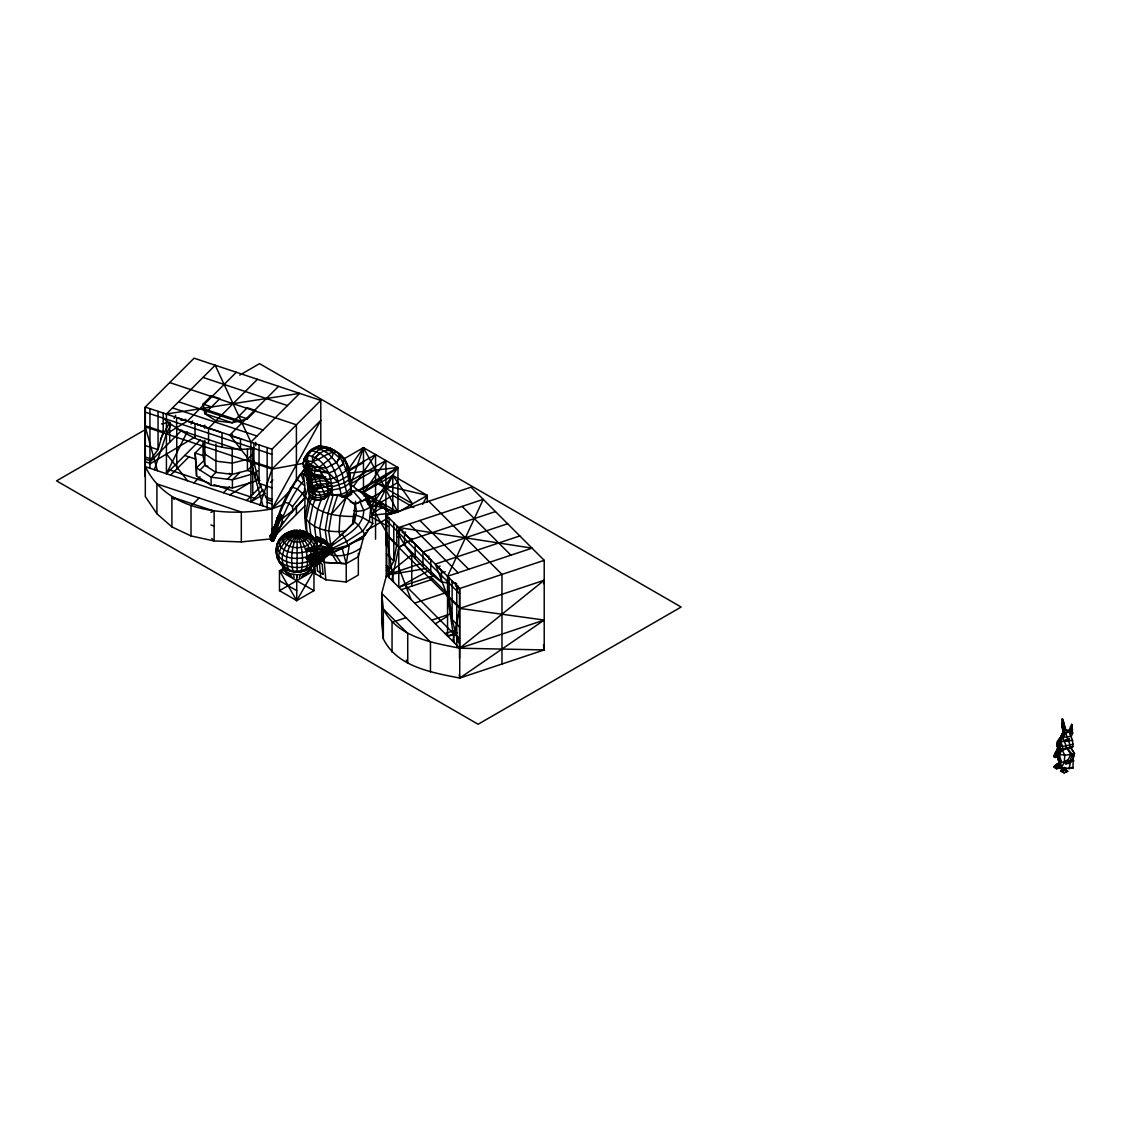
<?xml version="1.0" encoding="UTF-8"?>
<svg xmlns="http://www.w3.org/2000/svg" width="1131" height="1131" viewBox="0 0 1131 1131"><rect width="100%" height="100%" fill="white"/><g stroke="black" fill="none" stroke-linecap="round" stroke-linejoin="round"><path stroke-width="1.5" d="M311.972 474.85L308.169 488.154L309.343 491.321L315.577 494.926L320.497 495.265L328.273 492.862L331.92 494.968L341.18 494.431L346.807 492.027L350.766 488.125L346.553 470.185L347.655 465.322C342.735 453.842 331.284 446.18 318.801 446.038C312.085 447.763 307.264 452.796 304.168 458.776C316.185 467.796 325.205 449.898 337.773 452.541C350.44 460.769 350.285 477.197 351.373 490.501L353.126 491.335L358.343 490.387L397.956 467.513L397.956 512.315L372.099 515.298M333.574 543.516L329.375 545.863L323.31 539.36L323.763 541.989L321.43 543.474L316.044 539.43L316.058 537.692L317.048 536.857L323.664 539.515L329.375 545.863L331.369 546.485L333.249 552.508C325.714 553.95 321.458 564.836 314.658 565.33L319.154 557.371L310.629 563.422L309.427 562.673L309.583 561.358L316.821 554.628L307.42 559.195L306.133 558.092L306.741 556.424L316.086 551.575L317.853 553.681C319.295 560.297 327.608 559.251 315.181 564.298L318.037 560.806M321.063 543.318L319.705 545.736L306.713 548.493L305.837 549.977L316.468 548.252L320.115 545.92L321.43 543.474L316.595 539.657L317.048 536.857L318.065 537.706C323.367 540.166 331.298 543.403 332.556 549.624L347.797 545.382L365.242 535.034L372.763 523.526L371.067 505.274L365.511 498.828M279.371 516.429L279.979 514.916L278.749 515.99L278.707 521.999L272.995 531.697L273.9 532.319L276.925 527.979L282.185 515.623L279.046 515.185L278.353 517.008L280.46 519.878L279.046 515.185L282.185 515.623L282.114 523.54L273.137 541.367L271.581 539.402C268.613 540.081 274.239 541.48 273.561 536.447M309.682 478.54L306.826 476.618L306.968 467.018L305.2 471.881L307.151 480.661L306.741 474.553L309.64 470.567M306.133 558.092L308.509 559.265L306.741 556.424L307.971 559.421L317.246 554.798L310.007 561.542L309.979 562.899C316.256 563.719 322.208 553.384 329.418 553.045L331.454 553.356L347.104 546.259L365.242 535.034L358.612 525.35L354.484 521.999L341.449 534.963L354.484 521.999L356.519 511.368L355.134 503.041M332.585 485.736L321.685 487.645L317.726 486.019L313.881 475.953L315.719 467.046M1059.252 739.01L1061.33 736.945L1057.527 741.229L1057.117 745.923L1059.832 748.807L1062.263 750.206L1069.629 747.591L1070.11 745.287L1065.84 733.524L1063.522 732.195L1061.048 736.437L1062.758 737.426L1071.354 736.253L1072.655 733.227L1071.637 724.151L1068.951 731.29L1072.527 740.437L1072.923 746.517L1062.631 749.104L1058.559 748.27L1057.117 745.923L1057.527 741.229L1061.118 737.115L1063.168 731.531L1061.868 727.007L1062.122 719.019L1062.886 719.104L1065.558 729.325L1062.165 733.878L1058.998 741.158L1057.273 746.22L1058.559 749.33M350.78 482.626L351.373 490.501L347.132 494.233L341.718 496.749L338.989 495.731M330.86 545.623L328.683 531.089L331.454 514.181L337.632 495.222L331.92 494.968C333.108 478.738 326.124 458.225 307.929 455.425L305.752 456.231C308.353 466.396 318.617 472.829 328.753 472.97L334.847 470.609L343.584 463.809L343.372 458.168L337.773 452.541L346.553 470.185C340.77 475.161 333.461 479.487 325.643 479.332L321.317 476.844L314.149 477.169L317.274 476.716M332.415 488.352C325.799 491.971 316.652 493.936 310.163 489.143L308.919 486.104L312.453 493.116L312.877 498.7L315.563 500.425L324.13 498.87L332.274 491.094M296.732 577.884L296.887 574.788C302.316 574.647 310.092 572.965 311.067 566.603L308.226 570.052M457.942 589.124L458.112 585.999M1073.489 754.547L1072.923 768.105L1061.076 768.43L1060.115 764.174L1061.062 760.852L1059.309 754.419L1062.631 749.104L1058.559 748.27L1058.828 745.527L1061.91 736.931L1067.254 730.301M312.283 496.933L309.767 502.97L306.218 519.44L306.897 533.153C302.345 514.096 307.293 493.95 303.264 474.539L305.61 472.39M353.084 522.663L353.635 514.379L362.895 517.63L372.763 523.526M310.106 463.809L309.498 478.215L312.439 479.912L319.253 478.526L326.435 478.625L326.661 487.023L328.244 490.359L326.817 496.919L322.349 499.45L315.563 500.425L310.53 497.343L308.325 490.274L308.919 486.104M1058.135 748.552L1057.315 750.885L1057.838 758.745L1061.034 768.401L1064.257 762.45L1064.78 755.197L1062.263 750.206L1059.874 748.566L1059.478 749.853L1057.626 748.793L1058.079 747.492M308.678 486.754L308.791 485.171M352.801 524.402L355.516 501.16M368.155 502.871L368.55 498.234L358.343 490.387M315.266 547.347L316.949 549.468L317.825 554.642L308.509 559.265L306.685 558.318L307.307 556.65L316.51 551.758L315.818 550.444L308.381 551.221M316.595 539.657L317.599 537.084L316.609 537.918L316.595 539.657L318.065 537.706L316.058 537.692M281.322 517.744C275.794 511.495 277.024 527.272 271.864 529.506L272.995 531.697L276.233 527.513L276.925 527.979L272.232 541.254L270.394 539.261L272.317 540.561M311.93 561.117C312.156 566.56 307.66 570.759 302.472 571.466L310.191 567.677L316.256 559.887M310.417 475.218L308.622 480.76L310.417 475.218L309.102 470.963L310.078 478.201L307.25 482.456L307.674 486.189L318.999 491.914L320.964 497.583L320.257 500.043L315.224 500.058L310.53 497.343L309.908 494.063M331.326 483.446L316.977 484.337L313.259 485.92L310.163 485.948L307.434 484.379L310.247 476.731L310.078 473.748L306.501 466.58L307.929 455.425L311.492 450.746L316.454 448.229L329.432 447.735L332.076 449.332L326.067 447.72M345.648 531.118C331.298 532.857 313.697 530.34 305.045 517.447L309.442 494.261M315.266 558.601L313.075 565.033C276.388 590.311 258.377 528.813 300.959 530.58L299.814 530.326C292.151 541.806 289.861 558.389 293.183 571.735L297.1 572.286L304.663 570.872L307.363 565.797L307.448 558.417M1060.072 764.16L1058.305 759.269L1058.658 754.052L1059.874 748.566L1062.631 749.104L1062.617 746.517L1060.737 742.162L1058.998 741.158L1057.132 743.336L1059.903 746.149L1062.617 746.517L1073.39 744.198M1060.935 736.733L1060.397 738.062L1060.92 736.677M333.249 552.508L333.15 549.836L317.825 554.642M277.364 543.53L275.907 551.051L277.279 558.601C280.502 564.341 284.687 570.293 291.727 571.466C271.468 564.708 287.571 535.472 302.33 530.934C309.866 532.447 316.143 539.077 317.542 546.584L314.757 539.699L309.993 534.581L302.33 530.934M396.769 525.802L396.769 544.478L393.786 561.061L389.121 570.081L386.378 567.338M1058.149 746.064L1053.993 756.992L1055.506 757.445L1057.952 750.631M320.412 560.17L324.3 562.418L346.227 563.69L358.343 556.692L364.168 534.807M1072.923 746.517L1071.128 748.157L1074.45 753.529L1072.202 760.513L1069.163 763.354L1065.755 763.793L1064.978 761.106L1068.003 760.032L1070.831 754.49L1067.551 749.047L1071.128 748.157L1074.45 753.529L1072.937 758.83L1070.52 761.856L1069.106 768.868L1071.679 767.383L1072.923 768.105M1062.165 734.457L1061.755 735.404L1063.168 731.531L1065.558 729.325L1068.951 731.29C1063.324 734.627 1059.888 741.3 1059.987 747.775L1058.559 748.27M276.233 527.513L276.247 531.202L272.175 538.837L270.295 537.211L273.151 531.061M276.049 528.389L271.256 538.229L270.62 535.712L270.026 536.165L272.175 538.837L276.742 528.87L274.847 527.965M275.71 524.431C281.039 504.369 290.738 485.058 304.493 469.393C291.515 485.779 282.552 505.373 275.611 524.685M391.807 580.288L398.776 547.432L410.977 539.713L495.449 511.565M452.768 641.249L459.737 608.393L386.59 535.246L393.546 582.027M543.502 583.624L544.209 580.245L459.737 608.393L544.209 620.057L459.737 678.077C431.985 672.464 397.235 667.092 383.338 638.874L381.713 623.181L381.713 593.323L386.59 575.057L386.59 515.326L471.062 487.178L544.209 560.326L544.209 649.929L459.737 678.077L459.243 674.74M280.177 513.714L277.364 517.63L276.388 522.423M306.812 469.676L305.667 474.907L310.912 477.918M324.173 540.434L320.115 545.92L307.279 548.719L306.388 550.203L307.448 551.603L308.254 550.514L306.713 548.493L306.897 551.377L328.386 548.846C340.685 536.985 363.15 530.114 363.8 510.505L359.686 501.075M279.979 514.916L277.887 516.853L275.201 526.396L274.918 525.194L278.707 521.999L280.714 517.348M1074.45 753.529L1072.372 754.278L1069.163 763.354L1072.202 760.513L1065.755 761.983L1064.978 761.106M288.419 575.114L283.188 568.723L283.188 564.482M315.549 559.718L314.913 562.475L310.191 567.677L307.674 568.681M276.798 525.067L277.208 526.763L273.9 532.319L277.491 525.533L275.582 524.657L271.864 529.506L273.886 531.528M313.301 497.88L315.563 500.425L315.577 494.926L314.262 491.504L315.012 488.719L321.685 487.645L325.049 494.501L324.13 498.87L322.349 499.45M381.713 623.181L383.041 618.205M272.514 528.94L272.967 530.92L272.062 530.651L272.514 528.94L274.55 529.916L273.9 532.319M272.995 531.697L275.582 524.657M333.348 494.12L328.004 513.502L325.219 530.411L327.184 543.375M274.989 533.775L272.232 540.745L271.878 539.869L273.476 541.07C285.422 514.916 263.17 558.332 276.374 532.673M279.046 515.185L278.353 517.008L281.096 516.104L280.135 518.691L277.887 516.853L274.692 526.834M163.189 413.084L163.189 431.759L158.043 449.601L149.942 460.6L145.192 459.016M275.116 526.184L276.36 521.914M312.905 465.421L311.732 469.407L312.142 476.024M307.674 486.189L308.268 484.181L307.25 482.456L310.247 476.731M339.95 536.546L339.046 531.513L340.007 515.906L347.132 494.233L342.142 473.832L339.328 467.541L336.614 462.522L328.287 453.588L319.705 448.625L312.651 448.682L306.939 454.492L304.168 458.776L303.221 462.89L303.433 466.523L304.819 468.488L309.583 471.288M1060.68 737.101L1058.998 741.158M309.102 485.213L305.526 495.986C313.697 513.7 336.26 516.4 353.48 516.485M315.167 448.597L318.801 446.038L324.526 447.551L333.504 452.725L332.005 457.207L319.041 467.4L310.926 465.873L306.84 463.809L304.168 458.776L304.748 460.84L303.221 462.89L305.2 471.881L309.88 474.582M154.367 469.704L166.427 433.908L171.035 424.606M259.96 504.907L272.02 469.096L320.794 420.336L272.02 508.922C227.048 516.768 168.18 513.205 145.319 466.693L272.02 508.922L283.4 504.511M350.85 484.068L363.475 447.607L397.956 467.513L370.134 507.678M348.772 473.154L350.356 477.466L349.96 482.753L345.506 486.358L339.625 488.62L331.906 490.048L321.388 484.732L309.668 487.334L313.881 475.953L322.052 475.557L319.041 467.4L312.919 461.391L312.156 456.161L319.705 448.625L324.526 447.551M321.289 499.365L317.896 508.837L314.432 525.646L316.016 537.875M270.62 535.712L271.709 536.108L271.087 537.776L270.026 536.165L273.363 530.015M272.006 538.384L272.613 536.716L271.709 536.108M308.551 500.962L310.262 496.325M1060.807 771.257L1064.384 767.482L1067.735 771.271L1064.271 772.812L1060.807 771.257L1064.384 767.482M290.243 488.705L292.364 487.093L297.51 489.101L302.67 493.554L304.819 497.852L292.83 510.449L282.283 518.662L281.591 515.213L280.191 515.482L279.216 518.069L279.852 519.468M281.096 516.104L280.135 518.691L282.185 515.623M315.125 499.45L312.721 505.84L309.272 522.663L311.067 536.631L320.13 541.862M330.28 492.649L323.056 511.82L319.606 528.629L320.964 539.105M310.163 489.143L309.003 493.964L315.28 497.598L320.964 497.583L327.665 494.53L337.632 495.222M309.413 487.489L308.325 490.274L309.385 492.805M316.044 539.43L317.048 536.857M371.067 505.274L369.385 520.967L363.079 530.75L346.637 541.452L332.472 548.365L317.359 539.529L318.065 537.706M304.819 468.488L306.671 463.922M299.22 577.701L300.549 574.506M1059.846 748.581L1061.048 749.5L1059.04 754.278L1059.507 761.502L1061.034 768.401L1061.896 767.907M282.283 518.662C287.712 505.331 294.117 491.66 303.645 480.845L300.931 474.2L305.992 473.097M1069.346 732.096L1072.4 724.943M1070.364 734.189L1072.527 729.099L1070.35 726.837M275.596 532.305L276.614 532.998L273.137 541.367M274.14 533.804L271.101 540.448L270.804 539.02L271.539 540.774L271.694 539.416L272.387 539.883M310.926 465.873C313.937 456.217 323.042 448.244 333.603 450.138L335.667 451.41M1061.161 736.733L1059.973 739.377L1061.048 736.437L1062.758 737.426L1066.279 746.276L1065.897 748.651L1062.263 750.206M1061.048 749.5L1058.927 754.193L1059.464 761.488L1064.257 762.45M456.175 634.604L447.551 636.032L447.551 576.301L483.248 499.365L398.776 527.527L398.776 587.258L433.753 575.594M280.191 515.482L279.216 518.069L281.591 515.213M174.117 418.399L175.644 415.303M265.46 493.187L250.898 501.881L250.898 442.15L215.201 365.228L166.427 413.988L166.427 473.719L187.166 431.872M191.012 424.111L192.553 421.015M299.885 572.088L301.016 571.735C304.338 558.389 302.048 541.806 294.385 530.326L293.254 530.58L297.1 530.114L297.1 572.286M312.439 487.235L311.364 487.037L315.012 488.719L312.439 487.235L311.718 488.634L312.453 493.116L314.262 491.504M371.194 517.291L392.782 475.472L427.278 495.392L427.278 502.023M422.641 504.341L427.278 495.392L378.136 483.941L412.617 503.846L392.782 475.472L363.475 492.395L358.626 490.995M276.487 530.029L272.401 537.776L270.026 536.165M279.399 540.689C281.534 535.444 286.751 532.574 291.869 530.934C299.658 534.143 306.063 540.901 309.427 548.662M363.843 535.712L365.497 532.644M160.446 439.196L169.707 422.386L161.577 423.885M270.295 537.211L271.977 534.171M276.685 531.853L292.83 510.449L292.448 506.674L288.843 503.309L284.842 502.447L282.934 505.034M283.796 568.271L279.484 570.759L279.484 590.665L296.732 600.618L313.966 570.759L309.668 568.271M271.864 529.506L274.225 531.118L277.491 525.533M314.658 565.33L320.851 558.445L329.418 553.045L328.386 548.846L317.302 552.479L306.685 558.318L308.537 558.403L317.853 553.681L332.472 548.365M277.448 530.057L279.244 527.145M281.054 524.233L282.863 521.306M275.469 531.556L275.554 530.722M274.225 531.118L277.208 526.763M364.182 495.717L368.55 498.234L354.71 504.242L346.143 497.428L341.718 496.749C337.519 478.795 333.391 454.323 311.492 450.746L308.636 452.018L306.939 454.492L308.028 455.114M348.15 469.718L363.475 447.607L397.956 512.315L367.787 503.592M353.48 486.429L375.549 454.549L375.549 539.19M362.881 493.766L385.897 460.529L385.897 545.156M305.257 489.893L292.448 506.674M301.525 577.149L303.97 573.686M316.92 558.601C308.678 570.024 289.734 569.826 279.329 561.457C273.886 541.608 307.985 518.889 316.836 543.53M1067.622 738.797L1063.833 741.597L1068.032 740.819L1069.558 738.727L1060.737 742.162M343.838 458.041L349.465 471.033L348.207 475.826L337.604 481.778L328.753 472.97L319.041 467.4L326.124 467.994L336.614 462.522L339.781 458.168L333.504 452.725M272.062 530.651L274.154 527.824M319.988 557.922L315.21 565.557L316.524 565.656L315.181 564.298L316.27 565.684L321.883 559.859L319.154 557.371L322.194 559.817M310.884 478.95L306.826 476.618L309.922 472.744M333.15 549.836L318.334 555.844L309.427 562.673M291.544 512.725L304.819 497.852M448.682 595.401L449.205 594.793L449.332 596.306M331.454 514.181L346.143 497.428L353.126 491.335M303.518 576.259L306.911 572.385M307.151 572.512L310.587 568.723M287.967 533.295L291.869 530.934M329.375 545.863L342.156 534.086L346.637 541.452L347.797 545.382L347.104 546.259C335.539 549.977 324.229 555.731 316.312 565.231L315.21 565.557M305.045 575.114L309.159 570.688M1055.28 752.921L1056.665 751.535L1055.322 755.367L1055.28 752.921L1057.344 753.868M203.085 404.092L211.398 395.779L219.866 398.607L204.824 413.649L215.95 420.789L232.223 422.782L247.435 418.88L255.747 410.553L247.279 407.74L232.223 422.782L204.824 413.649L203.085 404.092L211.554 406.92M236.322 372.269L187.548 421.029L166.427 433.908M150.197 461.816L181.893 430.105M208.669 428.069L257.444 379.309M166.427 473.719L200.569 439.591M170.654 475.133L188.948 456.839M203.424 444.681L195.097 453.008L196.54 476.024L211.101 485.369L232.406 487.984L255.408 481.269L258.971 477.706M203.948 460.444L196.54 467.852L196.54 476.024M278.551 386.35L229.791 435.11L250.898 462.056L262.972 505.91M199.975 470.058L204.824 465.223L204.824 440.312M193.882 482.88L199.989 476.787M250.898 442.15L299.673 393.376L166.427 413.988M199.113 497.965L191.012 506.08L191.012 535.938L214.141 540.971L241.313 541.905L270.323 538.964M227.388 479.205L232.223 474.356L247.435 470.454L254.56 463.314M253.372 453.291L247.435 459.243L232.223 463.145L215.95 461.151L204.824 454.012L203.085 444.455M239.829 472.405L232.406 479.813L232.406 487.984M223.457 492.734L229.551 486.641M272.02 533.521L272.02 449.191L320.794 400.416L194.08 358.188L145.319 406.962L145.319 496.551L156.912 513.771L171.898 526.89L191.012 535.938M257.783 470.736L255.408 473.111L232.406 479.813L211.101 477.197L196.54 467.852L195.097 453.008L203.085 455.666L204.824 465.223L215.95 472.362L232.223 474.356L232.223 447.735M246.685 500.482L261.318 485.849M250.898 501.881L263.099 489.695M270.408 482.372L272.854 479.94M272.02 508.922L290.314 490.628M274.465 536.348L304.946 505.868M1065.897 768.161L1062.546 772.035L1061.783 770.48L1064.271 772.812L1063.041 772.261M341.039 496.113L346.143 497.428L353.211 491.278L362.146 501.542M315.309 457.56L319.606 453.319M1057.937 763.581L1053.852 766.79L1056.538 768.797L1060.539 767.793L1057.937 763.581L1055.251 765.475M1059.832 748.807L1057.315 750.885L1059.309 754.419L1064.78 755.197L1072.372 754.278L1067.551 749.047M412.476 554.232L386.59 575.057L459.737 648.219L544.209 649.929L543.46 644.91M430.459 671.913L430.459 642.055L381.713 593.323L383.338 609.015C397.235 637.22 431.985 642.592 459.737 648.219L544.209 580.245M337.547 459.964L339.781 458.168M306.275 476.278L303.264 474.539L305.865 472.532M314.8 552.494L311.548 554.925L310.021 549.892M310.134 555.561C299.517 560.41 280.29 560.001 276.671 546.584L279.442 539.699C288.787 529.944 307.095 532.432 315.379 542.442L312.934 547.715C308.325 539.162 299.291 533.026 289.706 531.895C277.222 543.474 313.315 546.839 306.162 533.139C293.254 532.037 277.533 539.996 276.628 554.218C285.139 566.023 304.706 565.825 315.464 557.173M304.706 570.476L306.416 569.19M312.778 560.029L309.583 561.358L311.421 563.507L309.979 562.899L328.753 552.154L333.391 551.377L341.308 563.464M366.062 496.877L363.475 492.395L397.956 467.513L348.306 473.239M309.583 561.358C308.876 567.493 326.067 556.608 316.92 555.067M1055.506 757.445L1057.739 755.89M339.908 466.325L343.584 463.809M435.35 623.831L447.551 616.112M229.791 494.841L250.898 481.976M149.688 464.078L194.815 437.132M250.898 462.056L253.811 460.317M1059.111 764.443L1055.195 767.793L1054.601 766.139L1056.594 764.386L1059.266 768.458L1057.768 767.341M145.079 429.752L56.55 480.859L478.116 724.25L681.131 607.036L259.565 363.659L239.73 375.11M343.668 459.03L363.475 447.607L363.475 492.395L391.453 514.252M349.649 469.506L375.549 454.549M349.111 470.835L363.475 462.537M328.273 492.862L332.09 490.656M349.323 481.636L385.897 460.529M349.677 484.506L375.549 469.577M346.143 497.428L351.798 494.162M358.598 491.292L385.897 475.543M397.956 482.442L367.787 499.86L387.608 534.214M367.928 503.804L375.549 499.407L364.239 496.099M370.798 508.073L392.782 495.392L413.776 507.508M372.184 513.304L385.897 505.387L368.112 500.213M366.345 530.566L387.905 518.111M399.427 511.466L427.278 495.392M279.484 590.665L313.966 570.759L313.966 590.665L296.732 600.618L279.484 570.759L286.383 570.759M312.82 565.443L315.507 573.855L325.855 579.821L346.227 581.998L358.343 575L358.343 553.37M1060.963 760.612L1059.464 761.488L1057.838 758.745M398.776 547.432L404.799 544.068M409.323 541.551L412.334 539.869M398.776 587.258L428.889 570.448M360.761 548.125C351.656 554.402 340.035 557.852 329.178 554.331M284.178 534.977L286.694 533.86M368.55 498.234L354.71 504.242L350.2 501.627M363.518 538.172L349.507 544.068L346.227 563.69L346.227 581.998M1070.52 761.856L1065.755 763.793L1065.755 761.983L1073.913 760.852M210.889 512.315L214.141 511.099L214.141 540.971L211.794 538.526M314.559 490.26L321.685 487.645L318.829 476.49M399.582 530.906L402.834 529.831M423.164 551.914L507.635 523.752M388.216 574.52L420.704 563.69M519.822 535.938L435.35 564.1L447.551 596.207L454.521 642.988M442.009 572.851L445.303 571.749M401.222 589.689L432.89 579.143M447.551 576.301L532.022 548.139L398.776 527.527M414.625 603.106L449.601 591.442M386.378 576.683L386.378 515.397L459.737 588.488L544.209 560.326M406.086 617.682L392.047 622.361L392.047 652.234M431.703 620.17L452.287 613.313M445.105 633.586L455.666 630.066M447.551 636.032L457.051 632.851M459.737 648.219L544.209 620.057M308.339 550.953L311.223 550.133M308.48 481.142L311.421 482.838L320.073 480.802L326.675 481.113L330.945 483.573L337.604 481.778M307.321 556.805L306.247 551.575C297.029 554.303 281.577 553.681 278.82 542.442C286.355 533.168 301.199 531.188 311.477 536.66C314.036 552.79 275.625 550.302 284.22 534.581C295.813 530.1 311.181 536.702 316.143 548.153M300.012 571.819L302.458 571.226M181.073 420.308L185.951 419.403M302.91 463.427L272.02 469.096L145.319 426.868L157.379 470.708M402.127 532.673L405.577 532.107M388.315 574.774L426.288 568.511M436.637 566.801L440.1 566.221M253.895 448.357C222.538 453.206 187.067 438.093 163.189 418.117M307.448 551.603L307.279 548.719L316.468 548.252L316.85 550.458L308.056 551.433L306.388 550.203L330.096 547.701L323.763 541.989L316.609 537.918L317.359 539.529M323.961 450.817L333.603 450.138M328.244 490.359L331.666 490.062M1068.032 740.819L1072.527 740.437M297.1 572.032L301.016 571.735M321.685 487.645L313.287 488.14L313.259 485.92L311.421 482.838M316.468 548.252L330.096 547.701L319.705 545.736M325.813 476.815L321.317 476.844L322.052 475.557L313.923 474.257L309.512 471.712L305.851 463.866M308.805 570.759L313.966 570.759M325.799 472.122L314.234 470.849L309.244 467.965L306.84 463.809L303.433 466.523L307.759 469.012L310.134 474.864M323.876 557.625L324.3 562.418L346.227 563.69L342.184 548.365M293.183 571.735L297.396 572.017M284.616 570.688L289.805 573.686L296.887 574.788M326.195 447.452L329.432 447.735M1064.172 723.275L1061.981 723.006L1064.158 730.612M1061.868 727.007L1065.459 727.431M396.727 536.645L400.105 537.112M408.545 538.271L411.924 538.738M449.134 583.214L441.401 581.9C422.725 568.879 406.693 551.433 396.769 530.835M306.826 476.618L310.05 477.211M299.814 530.326L304.536 531.443M294.314 572.088L289.55 570.872C282.255 559.477 289.437 543.559 297.1 533.931L302.33 541.396L306.247 551.575M1053.993 755.183L1055.506 755.635M1053.993 755.777L1055.506 756.229M1053.993 756.37L1055.506 756.823M353.833 510.519L356.519 511.368L363.8 510.505L370.219 507.338L365.03 499.025M456.839 584.02L452.329 582.253M220.135 432.028L176.592 417.537L176.592 429.002L240.507 450.308L240.507 438.842L231.784 435.93M203.014 377.415L287.486 405.577M169.707 382.575L296.407 424.804L296.407 481.212M238.952 416.052L247.435 418.88M203.948 408.871L239.829 420.831M178.627 401.802L263.099 429.964M172.534 407.895L257.006 436.057M272.02 449.191L145.192 407.075L145.192 476.759M145.192 412.122L271.907 454.351M145.192 425.765L163.189 431.759M253.895 443.31L253.895 461.999L271.907 467.994M184.721 455.44L195.578 459.059M256.68 479.417L259.989 480.534M204.824 465.223L207.864 466.226M229.183 473.338L232.223 474.356M145.192 445.586L158.043 449.601L158.043 411.359M271.907 487.814L259.056 483.262L253.895 461.999M145.192 457.023L151.116 459.002M265.969 497.287L271.907 499.252M271.907 501.245L267.156 499.662L259.056 483.262L259.056 445.034M145.192 461.702L149.942 463.286M267.156 502.362L271.907 503.945M170.088 470.072L209.037 483.05M213.971 484.69L254.56 498.22M171.898 526.89L171.898 497.018L214.141 511.099M210.889 524.954L214.141 526.042M196.964 424.309L208.542 428.182L208.542 442.532M303.264 474.539L307.462 476.024M278.763 517.927L278.056 517.659L279.399 522.48M286.525 568.681L284.008 567.677L279.286 562.475M317.104 538.37L317.967 538.724M323.381 541.834L331.369 546.485M307.363 550.161L308.254 550.514M321.883 559.859L316.27 565.684M307.632 558.035L308.537 558.403M310.106 562.39L311.279 562.87M1065.897 770.451L1067.735 771.271M1062.433 770.14L1061.401 769.688L1063.338 768.472L1066.561 772.006M272.529 539.671L271.85 539.317L272.232 540.745L272.529 539.671L273.433 540.293L276.614 532.998M278.283 515.807L280.559 517.192M1057.273 746.22L1059.987 747.775M339.342 455.835L343.372 458.168M312.651 448.682L313.951 449.445M335.299 461.759L336.614 462.522M345.026 469.308L346.553 470.185M308.636 452.018L309.724 452.654M331.015 464.94L332.104 465.562M333.758 469.973L334.847 470.609M324.823 467.244L326.124 467.994M363.475 492.395L397.956 512.315M327.453 472.207L328.753 472.97M378.136 503.846L394.62 513.375M310.078 473.748L313.881 475.953M326.859 484.393L331.539 487.093L344.347 482.951L349.083 479.502L349.946 474.483L346.058 462.862M306.741 474.553L310.657 476.801M371.025 516.669L387.905 526.41M317.401 571.014L323.226 574.378M279.484 570.759L313.966 590.665M279.484 580.712L296.732 590.665M355.473 488.62L358.258 490.43L351.543 485.072M275.37 531.005L276.572 533.79L275.78 533.238M1068.003 760.032L1069.643 761.22M1054.799 767.497L1053.852 766.79L1054.601 766.139L1056.538 768.797M1059.111 766.733L1060.539 767.793M304.663 485.68L296.746 479.035M330.945 483.573L325.643 479.332L318.97 469.436M331.454 553.356L328.909 550.953L330.803 550.161L328.386 548.846L328.075 551.249L329.418 553.045M426.67 555.674L404.502 533.535L404.502 545.001L441.401 581.9L441.401 570.434L436.368 565.373M429.639 558.643L422.952 551.97L422.952 566.32M462.127 506.405L510.901 555.18M428.819 501.259L501.98 574.407L501.98 664.01M419.898 520.486L468.672 569.261M409.337 524.006L458.112 572.781M386.378 520.444L459.525 593.605M430.459 576.697L448.738 594.991M386.378 534.086L396.769 544.478M449.134 578.167L449.134 596.843L459.525 607.234M386.378 553.907L393.786 561.061L393.786 522.819M459.525 627.069L452.117 619.378L449.134 596.843M386.378 565.344L389.799 568.766M456.104 635.085L459.525 638.506M405.11 585.151L453.884 633.911M459.525 640.499L456.783 637.757L452.117 619.378L452.117 581.136M386.378 570.038L389.121 572.781M456.783 640.443L459.525 643.186M1069.064 729.523L1072.655 733.227M171.898 497.018L174.245 499.464M1064.978 761.7L1065.755 762.577M1064.978 762.294L1065.755 763.171M283.188 568.723L286.383 572.512M286.864 572.385L289.946 576.259M166.427 453.814L187.548 480.76M282.708 566.603L285.365 570.052M305.837 549.977L306.897 551.377M337.66 563.309L330.733 552.197M289.805 573.686L291.925 577.149M306.501 466.58L307.759 469.012M310.007 561.542L311.053 563.591M310.686 562.05L311.421 563.507M276.586 555.533L277.957 558.318M310.021 534.977L311.039 537.154M406.283 660.066L407.726 663.261L407.726 633.402L383.338 609.015L383.338 638.874M398.776 567.352L410.977 599.444M293.212 574.506L294.244 577.701M1062.122 719.019L1065.176 729.679M316.454 553.101L315.818 550.444M308.028 557.314L308.509 559.265M307.307 556.65L307.971 559.421M281.987 563.309L282.51 565.571M316.242 539.614L317.599 546.443M304.55 511.608L306.063 519.991M1060.525 765.319L1061.034 768.401L1060.991 763.736M319.705 448.625L319.932 450.237M311.732 556.523L312.085 559.718M324.3 562.418L325.855 579.821M323.084 574.294L322.179 564.228L316.638 561.033L317.542 571.084M319.409 562.63L320.681 576.838M314.418 561.669L315.507 573.855M277.364 517.63L277.491 519.101M304.508 488.224L304.776 491.688M307.929 549.397L308.056 551.433M459.737 588.488L459.737 678.077M459.525 588.558L459.525 658.228M456.783 585.816L456.783 647.088M455.666 582.635L455.666 586.141M430.741 559.76L430.741 574.11M428.819 556.014L428.819 559.322M415.162 544.195L415.162 558.53M411.769 538.738L411.769 542.258M411.769 552.79L411.769 586.169M392.782 475.472L392.782 513.644M389.121 518.139L389.121 577.757M320.794 400.416L320.794 448.032M296.732 575.736L296.732 600.618M296.407 506.108L296.407 514.407M267.156 447.735L267.156 509.007M255.747 442.348L255.747 445.784M255.408 481.269L255.408 473.111L247.435 470.454L247.435 448.965M252.779 448.696L252.779 494.374M241.313 541.905L241.313 512.032L156.912 483.898L156.912 513.771M232.223 434.304L232.223 437.584M222.029 432.692L222.029 447.028M215.95 444.016L215.95 472.362L211.101 477.197L211.101 485.369M204.824 425.157L204.824 428.451M203.085 441.033L203.085 455.666M195.055 423.701L195.055 438.036M176.747 428.635L176.747 469.04M169.707 422.386L169.707 442.306M149.942 408.659L149.942 468.276M447.678 597.479A2.686 1.894 -45 0 1 449.318 594.256M1065.388 740.466C1066.561 742.926 1067.282 738.19 1065.388 740.466M276.996 519.171L276.685 520.797L277.802 519.553L276.996 519.171L275.201 526.396L276.996 519.171M291.939 533.676C300.068 547.673 308.82 523.71 291.939 533.676"/></g></svg>
